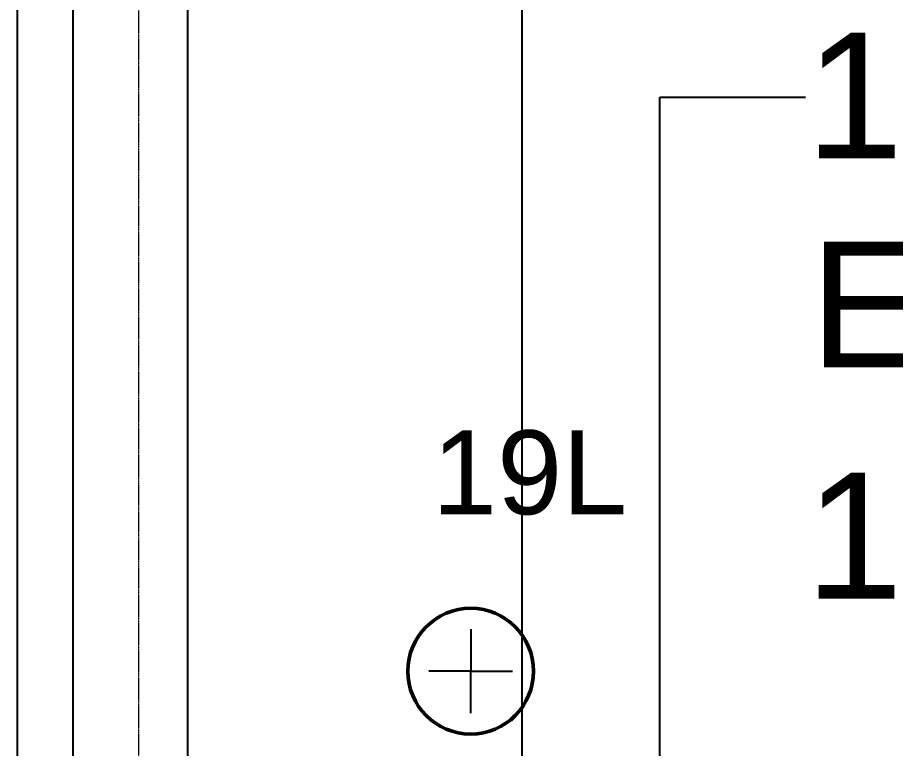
# Model space of a CAD drawing. Header units: millimetres. Extents: x 984 to 425800, y -34355 to 59419.
# Drawn here: x 134170 to 144643, y 18403 to 27121 of the extents above; entities that cross this region are included whole.
import ezdxf

# ---------------------------------------------------------------- set-up
doc = ezdxf.new("R2010")
doc.units = ezdxf.units.MM
doc.linetypes.add('DPA_Grid _ Level 100', pattern=[10, 5.5, -1.6, 1.3, -1.6])
for name, color, linetype, lineweight in [('A-ANNO-NOTE', 3, 'Continuous', 25), ('A-ROOM-IDEN', 3, 'Continuous', 25), ('G-ANNO-TEXT', 3, 'Continuous', 9), ('S-GRID', 251, 'Continuous', 9)]:
    doc.layers.add(name, color=color, linetype=linetype, lineweight=lineweight)
doc.styles.add('Arial_3', font='arial.ttf', dxfattribs={"height": 1500})
doc.styles.add('Arial_4', font='arial.ttf', dxfattribs={"height": 1000})

# ---------------------------------------------------------------- blocks, each defined once
blk = doc.blocks.new('DPA_GM_ROW_Node - Small-3986038-4110-01 GROUND LEVEL - REFLECTED CEILING PLAN')
at = {"layer": 'A-ANNO-NOTE'}
for p, q in [((0, 1), (0, 0)), ((0, 0), (-1, 0)), ((0, 0), (1, 0)), ((0, -1), (0, 0))]:
    blk.add_line(p, q, dxfattribs=at)
at = {"layer": 'A-ANNO-NOTE', "lineweight": 50}
blk.add_circle((0, 0), 1.5, dxfattribs=at)

msp = doc.modelspace()

# ---------------------------------------------------------------- linework, layer by layer
at = {"layer": 'A-ROOM-IDEN'}
for p, q in [((134169.7, 14425.8), (134169.7, 36084.3)), ((134833.6, 17160.5), (134833.6, 33571.6)), ((136202.1, 11075.5), (136202.1, 31279.8)), ((140191.4, 14146.1), (140191.4, 28773.3)), ((141832.4, 26170.9), (143570.4, 26170.9)), ((141832.4, 17147.3), (141832.4, 26170.9))]:
    msp.add_line(p, q, dxfattribs=at)
at = {"layer": 'S-GRID', "linetype": 'DPA_Grid _ Level 100'}
msp.add_line((135615.8, -30742.3), (135615.8, 54919.2), dxfattribs=at)

# ---------------------------------------------------------------- block references
at = {"layer": 'A-ANNO-NOTE', "xscale": 500, "yscale": 500, "zscale": 500}
msp.add_blockref('DPA_GM_ROW_Node - Small-3986038-4110-01 GROUND LEVEL - REFLECTED CEILING PLAN', (139575.9, 19324.9), dxfattribs=at)

# ---------------------------------------------------------------- texts
at = {"layer": 'A-ROOM-IDEN', "lineweight": 9, "char_height": 1500, "attachment_point": 1, "style": 'Arial_3'}
for s, insert, width in [('13.2', (143570.4, 26942.6), 5050.631), ('E35.11', (143618.4, 24449.3), 8217.297), ('1.7', (143568.4, 21691.3), 3607.594)]:
    msp.add_mtext(s, dxfattribs=dict(at, insert=insert, width=width))
at = {"layer": 'G-ANNO-TEXT', "color": 7, "insert": (139113.8, 22196.7), "char_height": 1000, "width": 2886.075, "attachment_point": 1, "style": 'Arial_4'}
msp.add_mtext('19L', dxfattribs=at)

doc.saveas('drawing.dxf')
